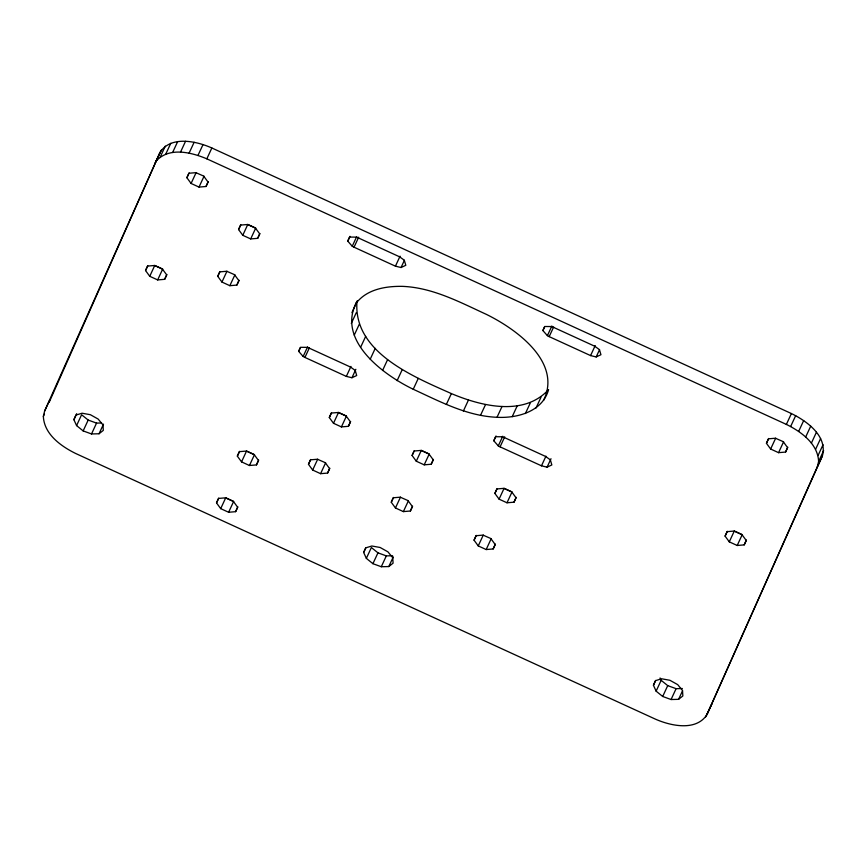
<?xml version="1.0" encoding="UTF-8"?>
<svg xmlns="http://www.w3.org/2000/svg" width="867" height="867" viewBox="0 0 867 867"><rect width="100%" height="100%" fill="white"/><g stroke="black" fill="none" stroke-linecap="round" stroke-linejoin="round"><path stroke-width="1.3" d="M351.937 312.64L356.966 301.792C353.162 352.37 413.841 376.842 451.382 393.585C481.066 406.114 523.809 416.789 548.583 389.597C542.525 411.673 517.306 418.371 497.019 417.298C466.955 416.041 439.959 401.54 413.234 389.261C382.759 374.533 335.496 339.647 357.247 300.816M43.35 416.377L44.607 411.099L160.048 152.397C170.712 135.534 196.224 141.007 211.862 147.986L791.408 413.548C806.7 421.026 827.768 436.058 822.393 455.901L706.952 714.603C696.288 731.466 670.776 725.993 655.138 719.014L75.592 453.452C61.145 446.31 44.13 434.302 43.35 416.377L44.466 413.96M49.137 402.364L160.048 152.397M706.952 714.603L817.353 466.749L818.611 461.472L823.65 450.623M73.89 419.693L75.949 415.076L82.083 413.223L90.363 414.708L98.155 419.064L102.978 424.917L103.303 430.39L99.033 433.76L91.523 433.955L83.145 430.91L76.578 425.589L73.89 419.693L76.686 413.667M145.548 270.558L147.542 266.082L154.554 265.486L162.476 269.117L166.659 274.85L164.665 279.326L157.664 279.922L149.742 276.291L145.548 270.558L147.78 265.736M186.893 177.724L188.887 173.259L195.899 172.663L204.048 176.239L199.009 187.088L191.087 183.457L186.893 177.724L189.136 172.912M199.009 187.088L206.021 186.492L208.015 182.016L203.821 176.283M217.747 276.335L219.741 271.859L226.742 271.263L234.892 274.839L229.853 285.687L221.941 282.057L217.747 276.335L219.98 271.512M238.577 229.571L240.571 225.095L247.583 224.499L255.494 228.119L259.688 233.852L257.694 238.327L250.693 238.924L242.771 235.293L238.577 229.571L240.809 224.748M229.853 285.687L236.864 285.091L238.858 280.615L234.664 274.893M216.512 502.903L218.506 498.438L225.507 497.831L233.429 501.462L237.623 507.195L235.629 511.671L228.617 512.267L220.695 508.636L216.512 502.903L218.744 498.091M237.341 456.14L239.335 451.664L246.347 451.068L254.259 454.698L258.453 460.431L256.459 464.907L249.447 465.503L241.535 461.873L237.341 456.14L239.574 451.317M298.66 351.363L300.459 347.309L307.211 347.353L309.107 348.079L350.496 367.044L355.21 370.426L356.695 375.519L351.948 377.741L346.334 376.397L304.935 357.432L303.147 356.467L298.66 351.363L300.34 347.743M347.754 241.134L349.564 237.081L356.304 237.125L358.201 237.851L399.6 256.816L404.304 260.208L405.799 265.291L401.053 267.524L395.428 266.169L354.039 247.203L352.24 246.239L347.754 241.134L349.997 236.323M308.468 464.311L310.462 459.835L317.474 459.239L325.613 462.826L320.584 473.675L312.662 470.044L308.468 464.311L310.711 459.488M329.297 417.547L331.292 413.071L338.303 412.475L346.226 416.106L350.42 421.839L348.426 426.304L341.414 426.911L333.492 423.28L329.297 417.547L331.541 412.725M320.584 473.675L327.596 473.079L329.579 468.603L325.396 462.87M363.663 552.474L365.722 547.857L371.856 546.004L380.136 547.489L387.928 551.846L392.751 557.698L393.076 563.182L388.806 566.552L381.296 566.736L372.918 563.691L366.351 558.37L363.663 552.474L365.896 547.651M391.266 502.253L393.25 497.777L400.261 497.181L408.411 500.768L403.372 511.606L395.45 507.975L391.266 502.253L393.499 497.43M412.096 455.489L414.09 451.013L421.091 450.417L429.013 454.048L433.207 459.77L431.213 464.246L424.201 464.842L416.279 461.211L412.096 455.489L414.328 450.667M403.372 511.606L410.384 511.01L412.378 506.534L408.184 500.812M493.8 440.783L495.61 436.73L502.351 436.773L504.247 437.499L545.636 456.465L550.35 459.857L551.835 464.94L547.088 467.161L541.474 465.817L500.075 446.852L498.287 445.887L493.8 440.783L496.032 435.96M542.894 330.555L544.704 326.501L551.445 326.545L553.341 327.271L594.74 346.236L599.444 349.629L600.939 354.711L596.193 356.944L590.568 355.589L549.179 336.624L547.391 335.659L542.894 330.555L544.574 326.946M474.054 540.184L476.048 535.719L483.06 535.112L491.199 538.7L486.17 549.548L478.248 545.917L474.054 540.184L476.286 535.372M494.884 493.421L496.878 488.945L503.89 488.349L511.812 491.979L515.995 497.712L514.012 502.188L507 502.784L499.078 499.154L494.884 493.421L497.127 488.598M543.555 400.446C562.282 362.07 516.136 329.016 486.441 314.407C459.716 302.128 432.72 287.627 402.656 286.37C385.913 286.045 366.979 289.123 356.12 303.222M486.17 549.548L493.171 548.952L495.165 544.476L490.982 538.743M653.436 685.255L655.485 680.649L661.629 678.785L669.909 680.281L677.701 684.637L682.524 690.479L682.849 695.963L678.579 699.333L671.069 699.528L662.691 696.472L656.124 691.162L653.436 685.255L655.669 680.432M725.094 536.131L727.088 531.655L734.1 531.059L742.011 534.69L746.205 540.412L744.211 544.888L737.199 545.484L729.288 541.853L725.094 536.131L727.326 531.308M766.439 443.297L768.433 438.821L775.445 438.225L783.595 441.812L778.555 452.661L770.633 449.03L766.439 443.297L768.682 438.474M818.611 461.472C817.83 443.546 800.826 431.538 786.369 424.397L206.834 158.834C191.412 152.321 169.206 146.772 156.331 160.904M778.555 452.661L785.567 452.065L787.561 447.589L783.367 441.856M161.37 150.056L155.02 163.245M160.265 156.949L165.294 146.1M44.607 411.099L49.647 400.251M165.77 154.088L170.81 143.25M172.62 152.473L177.659 141.624M180.509 152.148L185.538 141.299M189.093 153.134L194.121 142.286M197.99 155.399L203.03 144.551M76.578 425.589L81.606 414.74L88.185 420.062L96.551 423.107L101.569 422.977M191.087 183.457L196.126 172.609M149.742 276.291L154.77 265.443L162.693 269.073L157.664 279.922M206.834 158.834L211.862 147.986M83.145 430.91L88.185 420.062M206.021 186.492L208.253 181.669M91.523 433.955L96.551 423.107M164.665 279.326L166.908 274.503M99.033 433.76L103.509 424.126M242.771 235.293L247.799 224.445L255.722 228.075L250.693 238.924M221.941 282.057L226.97 271.219M257.694 238.327L259.937 233.505M236.864 285.091L239.108 280.269M241.535 461.873L246.564 451.024L254.486 454.655L249.447 465.503M220.695 508.636L225.734 497.788L233.656 501.419L228.617 512.267M352.24 246.239L356.716 236.604M303.147 356.467L307.622 346.822M354.039 247.203L358.667 237.211M304.935 357.432L309.411 347.786M256.459 464.907L258.702 460.084M235.629 511.671L237.872 506.848M351.298 323.424L356.326 312.586M354.245 335.128L359.274 324.28M395.428 266.169L400.066 256.177M346.334 376.397L350.962 366.405M360.639 347.233L365.679 336.385M401.053 267.524L404.401 260.284M351.948 377.741L355.86 369.309M333.492 423.28L338.531 412.432L346.442 416.062L341.414 426.911M312.662 470.044L317.69 459.196M370.22 359.198L375.248 348.35M348.426 426.304L350.658 421.492M327.596 473.079L329.828 468.256M382.553 370.512L387.582 359.664M397.097 380.678L402.136 369.841M413.234 389.261L418.262 378.413M366.351 558.37L371.379 547.532L377.958 552.843L386.324 555.888L392.588 555.736M416.279 461.211L421.319 450.374L429.241 453.994L424.201 464.842M395.45 507.975L400.489 497.138M446.342 404.434L451.382 393.585M372.918 563.691L377.958 552.843M381.296 566.736L386.324 555.888M431.213 464.246L433.457 459.423M410.384 511.01L412.616 506.187M388.806 566.552L393.282 556.907M463.357 411.045L468.386 400.196M480.491 415.391L485.531 404.553M497.019 417.298L502.047 406.45M547.391 335.659L551.867 326.025M498.287 445.887L502.762 436.242M549.179 336.624L553.655 326.978M512.202 416.68L517.231 405.832M500.075 446.852L504.713 436.849M525.38 413.548L530.42 402.711M535.99 408.064L541.019 397.216M499.078 499.154L504.106 488.305L512.029 491.936L507 502.784M478.248 545.917L483.277 535.069M514.012 502.188L516.244 497.365M493.171 548.952L495.415 544.129M590.568 355.589L595.206 345.597M541.474 465.817L545.95 456.183M596.193 356.944L599.541 349.704M547.088 467.161L551 458.73M656.124 691.162L661.153 680.313L660.08 677.951M770.633 449.03L775.672 438.182M729.288 541.853L734.316 531.005L742.239 534.636L737.199 545.484M786.315 424.527L791.408 413.548M662.691 696.472L667.731 685.634L661.153 680.313M790.639 426.51L795.678 415.661M785.567 452.065L787.8 447.242M671.069 699.528L676.097 688.68L682.362 688.517M744.211 544.888L746.454 540.065M798.659 431.408L803.687 420.56M678.579 699.333L682.502 690.891M805.681 437.011L810.71 426.174M811.393 443.091L816.432 432.254M815.565 449.388L820.605 438.539M818.014 455.598L823.043 444.749M817.353 466.749L822.393 455.901M705.63 716.944L711.98 703.755M667.731 685.634L676.097 688.68"/></g></svg>
